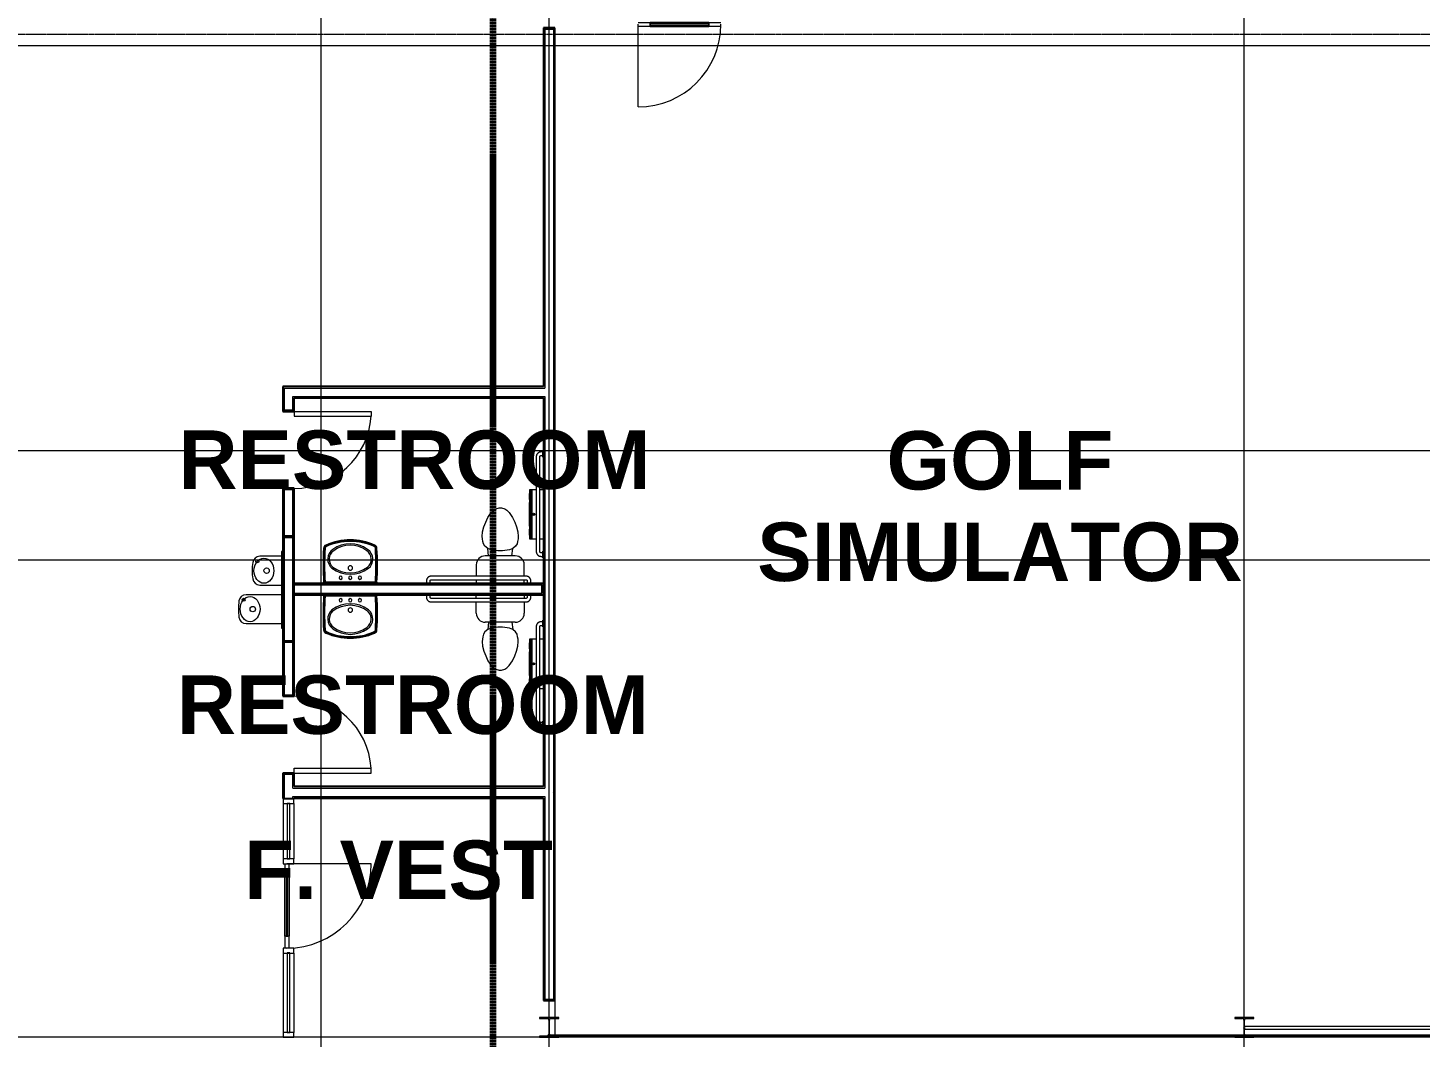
# Model space of a CAD drawing. Header units: inches. Extents: x 25557 to 33164, y -23509 to -20035.
# Drawn here: x 29959 to 30539, y -22787 to -22367 of the extents above; entities that cross this region are included whole.
import ezdxf

# ---------------------------------------------------------------- set-up
doc = ezdxf.new("R2010")
doc.units = ezdxf.units.IN
doc.header["$MEASUREMENT"] = 0
doc.linetypes.add('Dash', pattern=[0.25, 0.125, -0.125])
doc.linetypes.add('Grid Line 1_2_', pattern=[0.875, 0.5, -0.125, 0.125, -0.125])
for name, color, linetype, lineweight in [('A-ANNO-MATC', 214, 'Dash', 140), ('A-AREA', 32, 'Continuous', 9), ('A-DOOR', 31, 'Continuous', 9), ('A-GLAZ-CURT', 52, 'Continuous', 9), ('A-GLAZ-CWMG', 51, 'Continuous', 9), ('A-WALL', 113, 'Continuous', 25), ('A-WALL-PATT', 111, 'Continuous', 25), ('G-ANNO-SYMB', 111, 'Continuous', 9), ('I-WALL', 2, 'Continuous', 9), ('L-SITE-WALL', 31, 'Continuous', 9), ('M-AREA-IDEN', 171, 'Continuous', 9), ('P-SANR-FIXT', 6, 'Continuous', 9), ('Q-SPCQ', 91, 'Continuous', 9), ('S-BEAM', 12, 'Continuous', 9), ('S-COLS', 52, 'Continuous', 9), ('S-GRID', 1, 'Continuous', 9)]:
    doc.layers.add(name, color=color, linetype=linetype, lineweight=lineweight)
doc.styles.add('Arial_B', font='arialbd.ttf', dxfattribs={"height": 24.354149})
pattern_1 = [(0, (5932.319, 0), (61.44, 15.36), [2.534, -43.546, 2.534, -43.546, -245.76]), (0, (5932.319, 0), (61.44, 15.36), [-92.16, 2.534, -89.626, 2.534, -43.546, -107.52]), (0, (5932.319, 0), (61.44, 15.36), [-230.4, 2.534, -28.186, 2.534, -74.266]), (120, (5955.359, 7.68), (-44.02215, 45.528601), [2.534, -43.546, 2.534, -43.546, -245.76]), (120, (5955.359, 7.68), (-44.02215, 45.528601), [-92.16, 2.534, -89.626, 2.534, -43.546, -107.52]), (120, (5955.359, 7.68), (-44.02215, 45.528601), [-230.4, 2.534, -28.186, 2.534, -74.266]), (240, (5963.039, 38.4), (-17.41785, -60.888601), [2.534, -43.546, 2.534, -43.546, -245.76]), (240, (5963.039, 38.4), (-17.41785, -60.888601), [-92.16, 2.534, -89.626, 2.534, -43.546, -107.52]), (240, (5963.039, 38.4), (-17.41785, -60.888601), [-230.4, 2.534, -28.186, 2.534, -74.266])]

# ---------------------------------------------------------------- blocks, each defined once
blk = doc.blocks.new('Toilet-Domestic-3D - Toilet-Domestic-3D-3240-Overall Floor Plan')
at = {"layer": 'P-SANR-FIXT', "color": 7}
for p, q in [((-9.98, 17.95), (-9.98, 19.48)), ((9.98, 19.48), (9.98, 17.98)), ((-9.98, 11.75), (-9.98, 16.5)), ((9.98, 16.48), (9.98, 11.75)), ((6.25, 8.02), (-6.25, 8.02)), ((-4.86, 8.02), (-5.21, 5)), ((-1, 6), (-3.84, 5.5)), ((1, 6), (-1, 6)), ((3.84, 5.5), (1, 6)), ((4.86, 8.02), (5.21, 5)), ((-7.41, 1), (-7.5, 0)), ((-7.5, 0), (-7.33, -1.99)), ((-7.24, 2), (-7.41, 1)), ((-6.97, 3), (-7.24, 2)), ((-6.4, 4), (-6.97, 3)), ((-5.21, 5), (-6.4, 4)), ((-3.84, 5.5), (-5.21, 5)), ((5.21, 5), (3.84, 5.5)), ((6.4, 4), (5.21, 5)), ((6.97, 3), (6.4, 4)), ((7.24, 2), (6.97, 3)), ((7.41, 1), (7.24, 2)), ((7.33, -1.99), (7.5, 0)), ((7.5, 0), (7.41, 1)), ((-7.33, -1.99), (-6.79, -4)), ((-6.79, -4), (-6.06, -6)), ((6.06, -6), (6.79, -4)), ((6.79, -4), (7.33, -1.99)), ((-6.06, -6), (-5.13, -8)), ((-5.13, -8), (-3.74, -10)), ((-3.74, -10), (-2.74, -11)), ((-2.74, -11), (-1.87, -11.5)), ((-1.87, -11.5), (-0.5, -12)), ((0.5, -12), (1.87, -11.5)), ((1.87, -11.5), (2.74, -11)), ((2.74, -11), (3.74, -10)), ((3.74, -10), (5.13, -8)), ((5.13, -8), (6.06, -6)), ((-0.5, -12), (0.5, -12))]:
    blk.add_line(p, q, dxfattribs=at)
for centre, start, end in [((-6.25, 11.75), 180, 270), ((6.25, 11.75), 270, 360)]:
    blk.add_arc(centre, 3.73, start, end, dxfattribs=at)
blk = doc.blocks.new('Sink-Bathroom-Kohler-Pinoir-2035-8 - Vitreous_China-0-White-3242-Overall Floor Plan')
at = {"layer": 'P-SANR-FIXT', "color": 7}
for p, q in [((24149.93, -22602.99), (24149.93, -22603.49)), ((24150.18, -22603.5), (24150.18, -22602.99)), ((24150.6, -22602.99), (24150.6, -22603.51)), ((24150.6, -22603.32), (24161.05, -22603.34)), ((24161.05, -22603.51), (24150.6, -22603.51)), ((24161.05, -22603.34), (24171.5, -22603.32)), ((24171.5, -22603.51), (24161.05, -22603.51)), ((24171.5, -22603.51), (24171.5, -22602.99)), ((24171.91, -22602.99), (24171.91, -22603.5)), ((24172.17, -22603.49), (24172.17, -22602.99))]:
    blk.add_line(p, q, dxfattribs=at)
for centre, radius, start, end in [((24256.28, -22610.52), 106.58, 176.2165, 183.78169), ((24256.28, -22610.52), 106.33, 176.21195, 183.78649), ((24256.28, -22610.52), 105.91, 176.20455, 183.79545), ((24065.82, -22610.52), 105.91, 356.20455, 3.79545), ((24065.82, -22610.52), 106.33, 356.21461, 3.78805), ((24065.82, -22610.52), 106.58, 356.21998, 3.7835), ((24156.54, -22613.04), 4.9, 129.36336, 236.44856), ((24161.05, -22619.57), 12.82, 53.57252, 126.42748), ((24161.05, -22619.57), 12.18, 53.65076, 126.34924), ((24157.05, -22605.31), 0.692, 0, 180), ((24157.05, -22605.31), 0.692, 180, 0), ((24161.05, -22609.37), 0.934, 0, 180), ((24161.05, -22605.3), 0.69, 0, 180), ((24161.05, -22605.3), 0.69, 180, 0), ((24165.05, -22605.3), 0.69, 0, 180), ((24165.05, -22605.3), 0.69, 180, 0), ((24165.55, -22613.04), 4.9, 303.55144, 50.63664), ((24156.54, -22613.04), 4.26, 129.57747, 236.64415), ((24161.05, -22609.37), 0.934, 180, 0), ((24165.55, -22613.04), 4.26, 303.35585, 50.42253), ((24151.47, -22617.55), 1.54, 179.96548, 246.03955), ((24151.47, -22617.55), 1.29, 179.60353, 246.01235), ((24151.47, -22617.55), 0.875, 178.70728, 245.94466), ((24161.05, -22595.69), 25.41, 246.32584, 293.66977), ((24161.05, -22595.69), 25.15, 246.32735, 293.66977), ((24161.05, -22595.69), 24.74, 246.33023, 293.66977), ((24161.05, -22607.28), 12.2, 233.76827, 306.23173), ((24161.05, -22607.28), 11.57, 233.69309, 306.30691), ((24170.63, -22617.56), 0.862, 293.66977, 1.92173), ((24170.63, -22617.56), 1.28, 293.66977, 0.90352), ((24170.63, -22617.56), 1.53, 293.66977, 0.49426)]:
    blk.add_arc(centre, radius, start, end, dxfattribs=at)
blk = doc.blocks.new('Drinking_Fountain-Haws_Corporation-Wall_Mounted_1119 - 1119-11062-Overall Floor Plan')
at = {"layer": 'P-SANR-FIXT', "color": 7}
for p, q in [((13.07, 19.5), (13.07, 4.7)), ((25.07, 4.7), (25.07, 19.5)), ((29.07, 13.75), (29.07, 4.7)), ((41.07, 4.7), (41.07, 13.75)), ((43.07, 4.7), (11.07, 4.7)), ((11.07, 4.7), (11.07, 4.2)), ((43.07, 4.2), (43.07, 4.7))]:
    blk.add_line(p, q, dxfattribs=at)
for centre, radius in [((19.07, 16.69), 1.13), ((22.94, 20.55), 0.625), ((35.07, 10.94), 1.13), ((38.94, 14.82), 0.625)]:
    blk.add_circle(centre, radius, dxfattribs=at)
for centre, radius, start, end in [((16.07, 19.5), 3, 97.57756, 180), ((19.07, -3.05), 25.75, 82.42244, 97.57756), ((22.07, 19.5), 3, 360, 82.42244), ((32.07, 13.75), 3, 97.57756, 180), ((35.07, -8.8), 25.75, 82.42244, 97.57756), ((38.07, 13.75), 3, 360, 82.42244)]:
    blk.add_arc(centre, radius, start, end, dxfattribs=at)
for centre, ratio in [((19.07, 17.82), 0.786373), ((35.07, 12.07), 0.786365)]:
    blk.add_ellipse(centre, major_axis=(-5.25, 0), ratio=ratio, dxfattribs=at)
blk = doc.blocks.new('Toilet-Domestic-3D - Toilet-Domestic-3D-V40-Overall Floor Plan')
at = {"layer": 'P-SANR-FIXT', "color": 7}
for p, q in [((-1.87, 11.5), (-0.5, 12)), ((-0.5, 12), (0.5, 12)), ((0.5, 12), (1.87, 11.5)), ((-6.79, 4), (-6.06, 6)), ((-6.06, 6), (-5.13, 8)), ((-5.13, 8), (-3.74, 10)), ((-3.74, 10), (-2.74, 11)), ((-2.74, 11), (-1.87, 11.5)), ((1.87, 11.5), (2.74, 11)), ((2.74, 11), (3.74, 10)), ((3.74, 10), (5.13, 8)), ((5.13, 8), (6.06, 6)), ((6.06, 6), (6.79, 4)), ((-7.5, 0), (-7.33, 1.99)), ((-7.33, 1.99), (-6.79, 4)), ((6.79, 4), (7.33, 1.99)), ((7.33, 1.99), (7.5, 0)), ((-7.41, -1), (-7.5, 0)), ((-7.24, -2), (-7.41, -1)), ((-6.97, -3), (-7.24, -2)), ((-6.4, -4), (-6.97, -3)), ((-5.21, -5), (-6.4, -4)), ((-3.84, -5.5), (-5.21, -5)), ((-4.86, -8.02), (-5.21, -5)), ((-1, -6), (-3.84, -5.5)), ((3.84, -5.5), (1, -6)), ((5.21, -5), (3.84, -5.5)), ((4.86, -8.02), (5.21, -5)), ((6.4, -4), (5.21, -5)), ((6.97, -3), (6.4, -4)), ((7.24, -2), (6.97, -3)), ((7.41, -1), (7.24, -2)), ((7.5, 0), (7.41, -1)), ((6.25, -8.02), (-6.25, -8.02)), ((1, -6), (-1, -6)), ((-9.98, -11.75), (-9.98, -16.5)), ((9.98, -16.48), (9.98, -11.75)), ((-9.98, -17.95), (-9.98, -19.48)), ((9.98, -19.48), (9.98, -17.98))]:
    blk.add_line(p, q, dxfattribs=at)
for centre, start, end in [((-6.25, -11.75), 90, 180), ((6.25, -11.75), 0, 90)]:
    blk.add_arc(centre, 3.73, start, end, dxfattribs=at)
blk = doc.blocks.new('Sink-Bathroom-Kohler-Pinoir-2035-8 - Vitreous_China-0-White-11071-Overall Floor Plan')
at = {"layer": 'P-SANR-FIXT', "color": 7}
for p, q in [((24150.6, -22598.24), (24150.6, -22597.72)), ((24161.05, -22597.72), (24150.6, -22597.72)), ((24171.5, -22597.72), (24161.05, -22597.72)), ((24171.5, -22597.72), (24171.5, -22598.24)), ((24149.93, -22598.24), (24149.93, -22597.74)), ((24150.18, -22597.73), (24150.18, -22598.24)), ((24150.6, -22597.91), (24161.05, -22597.89)), ((24161.05, -22597.89), (24171.5, -22597.91)), ((24171.91, -22598.24), (24171.91, -22597.73)), ((24172.17, -22597.74), (24172.17, -22598.24))]:
    blk.add_line(p, q, dxfattribs=at)
for centre, radius, start, end in [((24161.05, -22605.54), 25.41, 66.33023, 113.67416), ((24256.28, -22590.71), 106.58, 176.21831, 183.7835), ((24151.47, -22583.68), 1.54, 113.96045, 180.03452), ((24256.28, -22590.71), 106.33, 176.21351, 183.78805), ((24151.47, -22583.68), 1.29, 113.98765, 180.39647), ((24256.28, -22590.71), 105.91, 176.20455, 183.79545), ((24151.47, -22583.68), 0.875, 114.05534, 181.29272), ((24161.05, -22605.54), 25.15, 66.33023, 113.67265), ((24161.05, -22605.54), 24.74, 66.33023, 113.66977), ((24156.54, -22588.19), 4.9, 123.55144, 230.63664), ((24156.54, -22588.19), 4.26, 123.35585, 230.42253), ((24161.05, -22593.95), 12.2, 53.76827, 126.23173), ((24161.05, -22593.95), 11.57, 53.69309, 126.30691), ((24165.55, -22588.19), 4.26, 309.57747, 56.64415), ((24165.55, -22588.19), 4.9, 309.36336, 56.44856), ((24170.63, -22583.67), 0.862, 358.07827, 66.33023), ((24170.63, -22583.67), 1.28, 359.09648, 66.33023), ((24170.63, -22583.67), 1.53, 359.50574, 66.33023), ((24065.82, -22590.71), 105.91, 356.20455, 3.79545), ((24065.82, -22590.71), 106.33, 356.21195, 3.78539), ((24065.82, -22590.71), 106.58, 356.2165, 3.78002), ((24161.05, -22581.66), 12.18, 233.65076, 306.34924), ((24161.05, -22591.87), 0.934, 0, 180), ((24161.05, -22591.87), 0.934, 180, 0), ((24161.05, -22581.66), 12.82, 233.57252, 306.42748), ((24157.05, -22595.92), 0.692, 0, 180), ((24157.05, -22595.92), 0.692, 180, 0), ((24161.05, -22595.93), 0.69, 0, 180), ((24161.05, -22595.93), 0.69, 180, 0), ((24165.05, -22595.93), 0.69, 0, 180), ((24165.05, -22595.93), 0.69, 180, 0)]:
    blk.add_arc(centre, radius, start, end, dxfattribs=at)
blk = doc.blocks.new('817_Grab_Bars - 8170-001420-V59-Overall Floor Plan')
at = {"layer": 'Q-SPCQ', "color": 7}
for p, q in [((24192.77, -22597.24), (24192.77, -22597.96)), ((24194.27, -22597.96), (24194.27, -22597.24)), ((24234.27, -22595.24), (24194.77, -22595.24)), ((24194.77, -22596.74), (24234.27, -22596.74)), ((24234.77, -22597.24), (24234.77, -22597.96)), ((24236.27, -22597.96), (24236.27, -22597.24)), ((24191.95, -22597.96), (24191.95, -22598.24)), ((24192.16, -22597.96), (24193.52, -22597.96)), ((24193.52, -22597.96), (24194.87, -22597.96)), ((24195.08, -22598.24), (24195.08, -22597.96)), ((24233.95, -22597.96), (24233.95, -22598.24)), ((24234.16, -22597.96), (24235.52, -22597.96)), ((24235.52, -22597.96), (24236.87, -22597.96)), ((24237.08, -22598.24), (24237.08, -22597.96))]:
    blk.add_line(p, q, dxfattribs=at)
at = {"layer": 'Q-SPCQ', "color": 7, "flags": 128}
for points in [[(24194.77, -22595.24), (24194.69, -22595.24), (24194.61, -22595.25), (24194.53, -22595.25), (24194.45, -22595.27), (24194.37, -22595.28), (24194.29, -22595.3), (24194.21, -22595.32), (24194.14, -22595.34), (24194.06, -22595.37), (24193.99, -22595.4), (24193.91, -22595.43), (24193.84, -22595.47), (24193.77, -22595.5), (24193.7, -22595.55), (24193.64, -22595.59), (24193.57, -22595.64), (24193.51, -22595.69), (24193.45, -22595.74), (24193.39, -22595.79), (24193.33, -22595.85), (24193.28, -22595.91), (24193.22, -22595.97), (24193.17, -22596.03), (24193.13, -22596.09), (24193.08, -22596.16), (24193.04, -22596.23), (24193, -22596.3), (24192.97, -22596.37), (24192.93, -22596.44), (24192.9, -22596.52), (24192.87, -22596.59), (24192.85, -22596.67), (24192.83, -22596.74), (24192.81, -22596.82), (24192.79, -22596.9), (24192.78, -22596.98), (24192.77, -22597.06), (24192.77, -22597.14), (24192.77, -22597.22), (24192.77, -22597.24)], [(24194.27, -22597.24), (24194.27, -22597.22), (24194.27, -22597.2), (24194.27, -22597.18), (24194.27, -22597.16), (24194.28, -22597.14), (24194.28, -22597.12), (24194.28, -22597.1), (24194.29, -22597.08), (24194.3, -22597.06), (24194.3, -22597.05), (24194.31, -22597.03), (24194.32, -22597.01), (24194.33, -22596.99), (24194.34, -22596.97), (24194.35, -22596.96), (24194.36, -22596.94), (24194.38, -22596.93), (24194.39, -22596.91), (24194.4, -22596.9), (24194.42, -22596.88), (24194.43, -22596.87), (24194.45, -22596.85), (24194.46, -22596.84), (24194.48, -22596.83), (24194.5, -22596.82), (24194.51, -22596.81), (24194.53, -22596.8), (24194.55, -22596.79), (24194.57, -22596.78), (24194.58, -22596.77), (24194.6, -22596.77), (24194.62, -22596.76), (24194.64, -22596.76), (24194.66, -22596.75), (24194.68, -22596.75), (24194.7, -22596.74), (24194.72, -22596.74), (24194.74, -22596.74), (24194.76, -22596.74), (24194.77, -22596.74)], [(24236.27, -22597.24), (24236.26, -22597.16), (24236.26, -22597.08), (24236.25, -22597), (24236.24, -22596.92), (24236.23, -22596.84), (24236.21, -22596.76), (24236.19, -22596.69), (24236.16, -22596.61), (24236.14, -22596.54), (24236.11, -22596.46), (24236.07, -22596.39), (24236.04, -22596.32), (24236, -22596.25), (24235.96, -22596.18), (24235.92, -22596.11), (24235.87, -22596.05), (24235.82, -22595.98), (24235.77, -22595.92), (24235.71, -22595.86), (24235.66, -22595.81), (24235.6, -22595.75), (24235.54, -22595.7), (24235.48, -22595.65), (24235.41, -22595.6), (24235.35, -22595.56), (24235.28, -22595.52), (24235.21, -22595.48), (24235.14, -22595.44), (24235.06, -22595.41), (24234.99, -22595.38), (24234.91, -22595.35), (24234.84, -22595.32), (24234.76, -22595.3), (24234.68, -22595.28), (24234.61, -22595.27), (24234.53, -22595.26), (24234.45, -22595.25), (24234.37, -22595.24), (24234.29, -22595.24), (24234.27, -22595.24)], [(24234.27, -22596.74), (24234.29, -22596.74), (24234.31, -22596.74), (24234.33, -22596.74), (24234.34, -22596.75), (24234.36, -22596.75), (24234.38, -22596.75), (24234.4, -22596.76), (24234.42, -22596.77), (24234.44, -22596.77), (24234.46, -22596.78), (24234.48, -22596.79), (24234.5, -22596.8), (24234.51, -22596.81), (24234.53, -22596.82), (24234.55, -22596.83), (24234.56, -22596.84), (24234.58, -22596.85), (24234.59, -22596.86), (24234.61, -22596.88), (24234.62, -22596.89), (24234.64, -22596.91), (24234.65, -22596.92), (24234.66, -22596.94), (24234.67, -22596.95), (24234.69, -22596.97), (24234.7, -22596.99), (24234.71, -22597), (24234.72, -22597.02), (24234.72, -22597.04), (24234.73, -22597.06), (24234.74, -22597.08), (24234.74, -22597.1), (24234.75, -22597.12), (24234.75, -22597.14), (24234.76, -22597.16), (24234.76, -22597.18), (24234.76, -22597.19), (24234.76, -22597.21), (24234.77, -22597.23), (24234.77, -22597.24)]]:
    blk.add_lwpolyline(points, dxfattribs=at)
blk = doc.blocks.new('817_Grab_Bars - 8170-001420-V53-Overall Floor Plan')
at = {"layer": 'Q-SPCQ', "color": 7}
for p, q in [((25501.23, -22643.55), (25500.52, -22643.55)), ((25501.52, -22642.74), (25501.23, -22642.74)), ((25501.23, -22644.3), (25501.23, -22642.95)), ((25498.52, -22645.55), (25498.52, -22685.05)), ((25500.02, -22685.05), (25500.02, -22645.55)), ((25500.52, -22645.05), (25501.23, -22645.05)), ((25501.23, -22645.66), (25501.23, -22644.3)), ((25501.23, -22645.87), (25501.52, -22645.87)), ((25501.23, -22685.55), (25500.52, -22685.55)), ((25500.52, -22687.05), (25501.23, -22687.05)), ((25501.52, -22684.74), (25501.23, -22684.74)), ((25501.23, -22686.3), (25501.23, -22684.95)), ((25501.23, -22687.66), (25501.23, -22686.3)), ((25501.23, -22687.87), (25501.52, -22687.87))]:
    blk.add_line(p, q, dxfattribs=at)
at = {"layer": 'Q-SPCQ', "color": 7, "flags": 128}
for points in [[(25500.52, -22643.55), (25500.44, -22643.55), (25500.36, -22643.56), (25500.28, -22643.57), (25500.2, -22643.58), (25500.12, -22643.59), (25500.04, -22643.61), (25499.96, -22643.63), (25499.89, -22643.65), (25499.81, -22643.68), (25499.74, -22643.71), (25499.66, -22643.74), (25499.59, -22643.78), (25499.52, -22643.82), (25499.45, -22643.86), (25499.39, -22643.9), (25499.32, -22643.95), (25499.26, -22644), (25499.2, -22644.05), (25499.14, -22644.1), (25499.08, -22644.16), (25499.03, -22644.22), (25498.97, -22644.28), (25498.92, -22644.34), (25498.88, -22644.41), (25498.83, -22644.47), (25498.79, -22644.54), (25498.75, -22644.61), (25498.72, -22644.68), (25498.68, -22644.75), (25498.65, -22644.83), (25498.62, -22644.9), (25498.6, -22644.98), (25498.58, -22645.06), (25498.56, -22645.13), (25498.54, -22645.21), (25498.53, -22645.29), (25498.52, -22645.37), (25498.52, -22645.45), (25498.52, -22645.53), (25498.52, -22645.55)], [(25500.02, -22645.55), (25500.02, -22645.53), (25500.02, -22645.51), (25500.02, -22645.49), (25500.02, -22645.47), (25500.03, -22645.45), (25500.03, -22645.43), (25500.03, -22645.41), (25500.04, -22645.4), (25500.05, -22645.38), (25500.05, -22645.36), (25500.06, -22645.34), (25500.07, -22645.32), (25500.08, -22645.3), (25500.09, -22645.29), (25500.1, -22645.27), (25500.11, -22645.25), (25500.13, -22645.24), (25500.14, -22645.22), (25500.15, -22645.21), (25500.17, -22645.19), (25500.18, -22645.18), (25500.2, -22645.17), (25500.21, -22645.16), (25500.23, -22645.14), (25500.25, -22645.13), (25500.26, -22645.12), (25500.28, -22645.11), (25500.3, -22645.1), (25500.32, -22645.09), (25500.33, -22645.09), (25500.35, -22645.08), (25500.37, -22645.07), (25500.39, -22645.07), (25500.41, -22645.06), (25500.43, -22645.06), (25500.45, -22645.06), (25500.47, -22645.05), (25500.49, -22645.05), (25500.51, -22645.05), (25500.52, -22645.05)], [(25498.52, -22685.05), (25498.52, -22685.13), (25498.52, -22685.21), (25498.53, -22685.29), (25498.54, -22685.37), (25498.56, -22685.45), (25498.57, -22685.53), (25498.59, -22685.61), (25498.62, -22685.68), (25498.64, -22685.76), (25498.67, -22685.83), (25498.71, -22685.9), (25498.74, -22685.98), (25498.78, -22686.05), (25498.82, -22686.12), (25498.86, -22686.18), (25498.91, -22686.25), (25498.96, -22686.31), (25499.01, -22686.37), (25499.07, -22686.43), (25499.12, -22686.49), (25499.18, -22686.54), (25499.24, -22686.59), (25499.3, -22686.64), (25499.37, -22686.69), (25499.43, -22686.74), (25499.5, -22686.78), (25499.57, -22686.82), (25499.64, -22686.85), (25499.72, -22686.89), (25499.79, -22686.92), (25499.87, -22686.94), (25499.94, -22686.97), (25500.02, -22686.99), (25500.1, -22687.01), (25500.18, -22687.02), (25500.25, -22687.04), (25500.33, -22687.04), (25500.41, -22687.05), (25500.49, -22687.05), (25500.52, -22687.05)], [(25500.52, -22685.55), (25500.5, -22685.55), (25500.48, -22685.55), (25500.46, -22685.55), (25500.44, -22685.55), (25500.42, -22685.54), (25500.4, -22685.54), (25500.38, -22685.53), (25500.36, -22685.53), (25500.34, -22685.52), (25500.32, -22685.51), (25500.3, -22685.51), (25500.28, -22685.5), (25500.27, -22685.49), (25500.25, -22685.48), (25500.23, -22685.47), (25500.22, -22685.45), (25500.2, -22685.44), (25500.19, -22685.43), (25500.17, -22685.42), (25500.16, -22685.4), (25500.14, -22685.39), (25500.13, -22685.37), (25500.12, -22685.36), (25500.11, -22685.34), (25500.09, -22685.32), (25500.08, -22685.31), (25500.07, -22685.29), (25500.07, -22685.27), (25500.06, -22685.25), (25500.05, -22685.23), (25500.04, -22685.22), (25500.04, -22685.2), (25500.03, -22685.18), (25500.03, -22685.16), (25500.02, -22685.14), (25500.02, -22685.12), (25500.02, -22685.1), (25500.02, -22685.08), (25500.02, -22685.06), (25500.02, -22685.05)]]:
    blk.add_lwpolyline(points, dxfattribs=at)
blk = doc.blocks.new('Dispenser-Toilet_Tissue-Frost_Products_LTD_-Jumbo-169 - Steel-Brushed-Stainless_Steel-V60-Overall Floor Plan')
at = {"layer": 'Q-SPCQ', "color": 10, "lineweight": 13}
for p, q in [((24235.56, -22560.91), (24235.56, -22563.08)), ((24235.66, -22559.4), (24235.66, -22560.75)), ((24235.66, -22560.75), (24235.66, -22578.23)), ((24235.82, -22559.24), (24235.82, -22579.74)), ((24236.58, -22559.24), (24235.82, -22559.24)), ((24236.58, -22559.3), (24236.58, -22559.24)), ((24236.58, -22579.68), (24236.58, -22559.3)), ((24236.62, -22559.3), (24236.58, -22559.3)), ((24236.62, -22559.3), (24236.62, -22579.68)), ((24236.68, -22579.74), (24236.68, -22559.24)), ((24238.54, -22559.24), (24236.68, -22559.24)), ((24241.52, -22559.24), (24239.99, -22559.24)), ((24235.56, -22564.74), (24235.56, -22574.24)), ((24235.66, -22563.24), (24235.66, -22564.55)), ((24235.66, -22574.43), (24235.66, -22575.73)), ((24237.28, -22569.45), (24237.28, -22569.53)), ((24237.61, -22569.45), (24237.28, -22569.45)), ((24237.28, -22569.53), (24237.61, -22569.53)), ((24237.61, -22569.53), (24237.61, -22569.45)), ((24235.56, -22575.89), (24235.56, -22578.07)), ((24235.66, -22578.23), (24235.66, -22579.58)), ((24235.82, -22579.74), (24236.58, -22579.74)), ((24236.58, -22579.74), (24236.58, -22579.68)), ((24236.58, -22579.68), (24236.62, -22579.68)), ((24236.68, -22579.74), (24238.52, -22579.74)), ((24240.02, -22579.74), (24241.52, -22579.74))]:
    blk.add_line(p, q, dxfattribs=at)
for radius in [0.438, 0.357]:
    blk.add_circle((24237.43, -22569.49), radius, dxfattribs=at)
for centre, radius, start, end in [((24235.74, -22560.91), 0.18, 116.3878, 180), ((24235.67, -22562.47), 0.118, 97.64311, 169.1884), ((24235.71, -22562.46), 0.151, 182.67904, 250.36528), ((24235.74, -22562.49), 0.18, 180, 243.60843), ((24235.71, -22562.49), 0.151, 183.16673, 250.37261), ((24235.82, -22559.4), 0.16, 90, 179.00189), ((24236.68, -22559.3), 0.0601, 90, 177.31847), ((24235.67, -22563.07), 0.119, 98.48049, 169.95986), ((24235.71, -22563.06), 0.151, 182.67904, 250.36593), ((24235.71, -22563.07), 0.151, 182.67904, 250.36593), ((24235.74, -22563.08), 0.18, 180, 243.6122), ((24235.78, -22564.74), 0.22, 123.05573, 180), ((24235.78, -22574.24), 0.22, 180, 236.94427), ((24235.74, -22575.89), 0.18, 116.3878, 180), ((24235.71, -22575.9), 0.151, 109.63407, 177.32096), ((24235.71, -22575.91), 0.151, 109.63407, 177.32096), ((24235.67, -22575.91), 0.119, 190.04014, 261.51951), ((24235.74, -22576.48), 0.18, 116.3878, 180), ((24235.71, -22576.49), 0.151, 109.63407, 176.83311), ((24235.71, -22576.52), 0.151, 109.63407, 177.32096), ((24235.67, -22576.51), 0.118, 190.8116, 262.35689), ((24235.74, -22578.07), 0.18, 180, 243.6122), ((24235.82, -22579.58), 0.16, 180, 270), ((24236.68, -22579.68), 0.06, 180, 270)]:
    blk.add_arc(centre, radius, start, end, dxfattribs=at)
blk = doc.blocks.new('Dispenser-Toilet_Tissue-Frost_Products_LTD_-Jumbo-169 - Steel-Brushed-Stainless_Steel-V61-Overall Floor Plan')
at = {"layer": 'Q-SPCQ', "color": 10, "lineweight": 13}
for p, q in [((24235.56, -22623.16), (24235.56, -22625.33)), ((24235.66, -22621.65), (24235.66, -22623)), ((24235.66, -22623), (24235.66, -22640.48)), ((24235.66, -22625.49), (24235.66, -22626.8)), ((24235.82, -22621.49), (24235.82, -22641.99)), ((24236.58, -22621.49), (24235.82, -22621.49)), ((24236.58, -22621.55), (24236.58, -22621.49)), ((24236.58, -22641.93), (24236.58, -22621.55)), ((24236.62, -22621.55), (24236.58, -22621.55)), ((24236.62, -22621.55), (24236.62, -22641.93)), ((24236.68, -22641.99), (24236.68, -22621.49)), ((24238.52, -22621.49), (24236.68, -22621.49)), ((24241.52, -22621.49), (24240.01, -22621.49)), ((24235.56, -22626.99), (24235.56, -22636.49)), ((24237.28, -22631.7), (24237.28, -22631.78)), ((24237.61, -22631.7), (24237.28, -22631.7)), ((24237.28, -22631.78), (24237.61, -22631.78)), ((24237.61, -22631.78), (24237.61, -22631.7)), ((24235.56, -22638.14), (24235.56, -22640.32)), ((24235.66, -22636.68), (24235.66, -22637.98)), ((24235.66, -22640.48), (24235.66, -22641.83)), ((24235.82, -22641.99), (24236.58, -22641.99)), ((24236.58, -22641.99), (24236.58, -22641.93)), ((24236.58, -22641.93), (24236.62, -22641.93)), ((24236.68, -22641.99), (24238.54, -22641.99)), ((24239.99, -22641.99), (24241.52, -22641.99))]:
    blk.add_line(p, q, dxfattribs=at)
for radius in [0.438, 0.357]:
    blk.add_circle((24237.43, -22631.74), radius, dxfattribs=at)
for centre, radius, start, end in [((24235.74, -22623.16), 0.18, 116.3878, 180), ((24235.67, -22624.72), 0.118, 97.64311, 169.1884), ((24235.71, -22624.71), 0.151, 182.67904, 250.36528), ((24235.74, -22624.74), 0.18, 180, 243.60843), ((24235.71, -22624.74), 0.151, 183.16673, 250.37261), ((24235.67, -22625.32), 0.119, 98.48049, 169.95986), ((24235.71, -22625.31), 0.151, 182.67904, 250.36593), ((24235.71, -22625.32), 0.151, 182.67904, 250.36593), ((24235.74, -22625.33), 0.18, 180, 243.6122), ((24235.82, -22621.65), 0.16, 90, 179.00189), ((24236.68, -22621.55), 0.0601, 90, 177.31847), ((24235.78, -22626.99), 0.22, 123.05573, 180), ((24235.78, -22636.49), 0.22, 180, 236.94427), ((24235.74, -22638.14), 0.18, 116.3878, 180), ((24235.71, -22638.15), 0.151, 109.63407, 177.32096), ((24235.71, -22638.16), 0.151, 109.63407, 177.32096), ((24235.67, -22638.16), 0.119, 190.04014, 261.51951), ((24235.74, -22638.73), 0.18, 116.3878, 180), ((24235.71, -22638.74), 0.151, 109.63407, 176.83311), ((24235.71, -22638.77), 0.151, 109.63407, 177.32096), ((24235.67, -22638.76), 0.118, 190.8116, 262.35689), ((24235.74, -22640.32), 0.18, 180, 243.6122), ((24235.82, -22641.83), 0.16, 180, 270), ((24236.68, -22641.93), 0.06, 180, 270)]:
    blk.add_arc(centre, radius, start, end, dxfattribs=at)
blk = doc.blocks.new('Locker Rooms and Restrooms_rvt-2-Overall Floor Plan')
at = {"layer": 'A-WALL-PATT', "lineweight": 9}
h = blk.add_hatch(dxfattribs=at)
h.set_pattern_fill('FP_15', style=0, pattern_type=2)
h.set_pattern_definition(pattern_1)
h.paths.add_polyline_path([(24133.58, -22622.62), (24137.08, -22622.62), (24137.08, -22621.99), (24133.58, -22621.99), (24133.58, -22579.24), (24137.08, -22579.24), (24137.08, -22578.62), (24132.95, -22578.62), (24132.95, -22622.62)], flags=0)
h = blk.add_hatch(dxfattribs=at)
h.set_pattern_fill('FP_15', style=0, pattern_type=2)
h.set_pattern_definition(pattern_1)
h.paths.add_polyline_path([(24241.52, -22598.87), (24241.52, -22598.24), (24137.7, -22598.24), (24137.7, -22598.87), (24240.89, -22598.87)], flags=0)
at = {"layer": 'A-WALL', "color": 7, "lineweight": 9}
for p, q in [((24137.08, -22579.24), (24133.58, -22579.24)), ((24133.58, -22579.24), (24133.58, -22621.99)), ((24137.08, -22579.24), (24137.08, -22598.87)), ((24137.08, -22598.87), (24137.7, -22598.87)), ((24137.08, -22602.37), (24137.08, -22621.99)), ((24137.08, -22602.37), (24137.7, -22602.37)), ((24137.7, -22598.87), (24240.89, -22598.87)), ((24137.7, -22602.37), (24240.89, -22602.37)), ((24240.89, -22602.37), (24240.89, -22598.87)), ((24133.58, -22621.99), (24137.08, -22621.99))]:
    blk.add_line(p, q, dxfattribs=at)
at = {"layer": 'I-WALL', "color": 250, "lineweight": 25}
for p, q in [((24133.58, -22578.62), (24132.95, -22578.62)), ((24132.95, -22578.62), (24132.95, -22622.62)), ((24137.08, -22578.62), (24133.58, -22578.62)), ((24137.7, -22578.62), (24137.08, -22578.62)), ((24137.7, -22598.24), (24137.7, -22578.62)), ((24241.52, -22598.24), (24137.7, -22598.24)), ((24137.7, -22622.62), (24137.7, -22602.99)), ((24137.7, -22602.99), (24241.52, -22602.99)), ((24241.52, -22598.87), (24241.52, -22598.24)), ((24241.52, -22602.37), (24241.52, -22598.87)), ((24241.52, -22602.99), (24241.52, -22602.37)), ((24132.95, -22622.62), (24133.58, -22622.62)), ((24133.58, -22622.62), (24137.08, -22622.62)), ((24137.08, -22622.62), (24137.7, -22622.62))]:
    blk.add_line(p, q, dxfattribs=at)
at = {"lineweight": 9}
for name, p in [('817_Grab_Bars - 8170-001420-V53-Overall Floor Plan', (-1260, 100.06)), ('Dispenser-Toilet_Tissue-Frost_Products_LTD_-Jumbo-169 - Steel-Brushed-Stainless_Steel-V60-Overall Floor Plan', (0, 0)), ('Toilet-Domestic-3D - Toilet-Domestic-3D-V40-Overall Floor Plan', (24223.52, -22578.76)), ('Sink-Bathroom-Kohler-Pinoir-2035-8 - Vitreous_China-0-White-11071-Overall Floor Plan', (0, 0)), ('817_Grab_Bars - 8170-001420-V59-Overall Floor Plan', (0, 0)), ('Sink-Bathroom-Kohler-Pinoir-2035-8 - Vitreous_China-0-White-3242-Overall Floor Plan', (0, 0)), ('Toilet-Domestic-3D - Toilet-Domestic-3D-3240-Overall Floor Plan', (24223.52, -22622.47)), ('817_Grab_Bars - 8170-001420-V53-Overall Floor Plan', (-1260, 29.31)), ('Dispenser-Toilet_Tissue-Frost_Products_LTD_-Jumbo-169 - Steel-Brushed-Stainless_Steel-V61-Overall Floor Plan', (0, 0))]:
    blk.add_blockref(name, p, dxfattribs=at)
for name, p, rotation in [('Drinking_Fountain-Haws_Corporation-Wall_Mounted_1119 - 1119-11062-Overall Floor Plan', (24137.15, -22628.03), 90), ('817_Grab_Bars - 8170-001420-V59-Overall Floor Plan', (48429.03, -45201.23), 180)]:
    blk.add_blockref(name, p, dxfattribs=dict(at, rotation=rotation))
blk = doc.blocks.new('W-Wide Flange-Column - B2_F-V4-Overall Floor Plan')
at = {"layer": 'S-COLS'}
h = blk.add_hatch(dxfattribs=at)
h.set_pattern_fill('FP_8', color=256, style=0, pattern_type=2)
h.set_pattern_definition([(225, (30176.21, -22783.178), (19.00703, -19.00703), []), (225, (30176.21, -22811.978), (19.00703, -19.00703), [])])
h.paths.add_polyline_path([(4, 4.13), (-4, 4.13), (-4, 3.69), (-0.84, 3.69), (-0.35, 3.49), (-0.14, 3), (-0.14, -3), (-0.35, -3.49), (-0.84, -3.69), (-4, -3.69), (-4, -4.12), (4, -4.12), (4, -3.69), (0.84, -3.69), (0.35, -3.49), (0.14, -3), (0.14, 3), (0.35, 3.49), (0.84, 3.69), (4, 3.69)], flags=0)
at = {"layer": 'S-COLS', "lineweight": 15}
for p, q in [((4, 4.13), (-4, 4.13)), ((-4, 4.13), (-4, 3.69)), ((-4, 3.69), (-0.84, 3.69)), ((-0.14, 3), (-0.14, -3)), ((0.14, -3), (0.14, 3)), ((0.84, 3.69), (4, 3.69)), ((4, 3.69), (4, 4.13)), ((-0.84, -3.69), (-4, -3.69)), ((-4, -3.69), (-4, -4.12)), ((-4, -4.12), (4, -4.12)), ((4, -3.69), (0.84, -3.69)), ((4, -4.12), (4, -3.69))]:
    blk.add_line(p, q, dxfattribs=at)
for centre, start, end in [((-0.84, 3), 0, 90), ((0.84, 3), 90, 180), ((-0.84, -3), 270, 0), ((0.84, -3), 180, 270)]:
    blk.add_arc(centre, 0.691, start, end, dxfattribs=at)
blk = doc.blocks.new('W-Wide Flange-Column - B2_F-V11-Overall Floor Plan')
at = {"layer": 'S-COLS', "lineweight": 15}
for p, q in [((4, 4.13), (-4, 4.13)), ((-4, 4.13), (-4, 3.69)), ((-4, 3.69), (-0.84, 3.69)), ((-0.14, 3), (-0.14, 0.73)), ((0.14, 0.64), (0.14, 3)), ((0.84, 3.69), (4, 3.69)), ((4, 3.69), (4, 4.13)), ((-0.84, -3.69), (-4, -3.69)), ((-4, -3.69), (-4, -4.12)), ((-4, -4.12), (4, -4.12)), ((-0.14, -0.27), (-0.14, -3)), ((0.14, -3), (0.14, -0.17)), ((4, -3.69), (0.84, -3.69)), ((4, -4.12), (4, -3.69))]:
    blk.add_line(p, q, dxfattribs=at)
for centre, start, end in [((-0.84, 3), 0, 90), ((0.84, 3), 90, 180), ((-0.84, -3), 270, 0), ((0.84, -3), 180, 270)]:
    blk.add_arc(centre, 0.691, start, end, dxfattribs=at)
blk = doc.blocks.new('System Panel - Exterior Glazing-1142335-Overall Floor Plan')
at = {"layer": 'A-GLAZ-CURT'}
for p, q in [((16.53125, -0.25), (-16.53125, -0.25)), ((-16.53125, -0.25), (-16.53125, -1.25)), ((-16.53125, -1.25), (-16.53125, -0.25)), ((16.53125, -0.25), (-16.53125, -0.25)), ((-16.53125, -1.25), (16.53125, -1.25)), ((-16.53125, -1.25), (16.53125, -1.25)), ((16.53125, -1.25), (16.53125, -0.25)), ((16.53125, -0.25), (16.53125, -1.25))]:
    blk.add_line(p, q, dxfattribs=at)
blk = doc.blocks.new('Door_Single_Storefront - one-1307210-Overall Floor Plan')
at = {"layer": 'A-DOOR'}
for p, q in [((-17.59375, 35.1875), (-17.59375, 0)), ((-12.59375, 1), (-17.59375, 1)), ((-12.59375, -0.75), (-12.59375, 1)), ((-12.59375, 1), (12.59375, 1)), ((12.59375, 0.5), (-12.59375, 0.5)), ((-12.59375, 0.5), (-12.59375, -0.25)), ((17.59375, 1), (12.59375, 1)), ((12.59375, 1), (12.59375, -0.75)), ((12.59375, -0.25), (12.59375, 0.5)), ((-17.59375, -0.75), (-12.59375, -0.75)), ((-12.59375, -0.25), (12.59375, -0.25)), ((12.59375, -0.75), (-12.59375, -0.75)), ((12.59375, -0.75), (17.59375, -0.75))]:
    blk.add_line(p, q, dxfattribs=at)
blk.add_arc((-17.59375, 0), 35.1875, 360, 90, dxfattribs=at)
blk = doc.blocks.new('System Panel - Exterior Glazing-1307564-Overall Floor Plan')
at = {"layer": 'A-GLAZ-CURT'}
for p, q in [((11.56, -0.25), (-11.56, -0.25)), ((-11.56, -0.25), (-11.56, -1.25)), ((-11.56, -1.25), (-11.56, -0.25)), ((11.56, -0.25), (-11.56, -0.25)), ((-11.56, -1.25), (11.56, -1.25)), ((-11.56, -1.25), (11.56, -1.25)), ((11.56, -1.25), (11.56, -0.25)), ((11.56, -0.25), (11.56, -1.25))]:
    blk.add_line(p, q, dxfattribs=at)
blk = doc.blocks.new('Rectangular Mullion - Exterior 2_ x 4_5_-1312638-Overall Floor Plan')
at = {"layer": 'A-GLAZ-CWMG'}
for p, q in [((24133.08, -22752.24), (24133.08, -22785.3)), ((24137.58, -22752.24), (24137.58, -22785.3))]:
    blk.add_line(p, q, dxfattribs=at)
blk = doc.blocks.new('Rectangular Mullion - Exterior 2_ x 4_5_-1312639-Overall Floor Plan')
at = {"layer": 'A-GLAZ-CWMG'}
for p, q in [((24133.08, -22689.93), (24133.08, -22713.05)), ((24137.58, -22689.93), (24137.58, -22713.05))]:
    blk.add_line(p, q, dxfattribs=at)
blk = doc.blocks.new('Rectangular Mullion - Exterior 2_ x 4_5_-1142494-Overall Floor Plan')
at = {"layer": 'A-GLAZ-CWMG', "lineweight": 13}
for p, q in [((-2, 3), (0, 3)), ((-2, -1.5), (-2, 3)), ((0, 3), (0, -1.5)), ((0, -1.5), (-2, -1.5))]:
    blk.add_line(p, q, dxfattribs=at)
blk = doc.blocks.new('Rectangular Mullion - Exterior 2_ x 4_5_-1115231-Overall Floor Plan')
at = {"layer": 'A-GLAZ-CWMG', "lineweight": 13}
for p, q in [((-1, 3), (1, 3)), ((-1, -1.5), (-1, 3)), ((1, 3), (1, -1.5)), ((1, -1.5), (-1, -1.5))]:
    blk.add_line(p, q, dxfattribs=at)
blk = doc.blocks.new('Rectangular Mullion - Exterior 2_ x 4_5_-1142495-Overall Floor Plan')
at = {"layer": 'A-GLAZ-CWMG', "lineweight": 13}
for p, q in [((0, 3), (-2, 3)), ((-2, 3), (-2, -1.5)), ((0, -1.5), (0, 3)), ((-2, -1.5), (0, -1.5))]:
    blk.add_line(p, q, dxfattribs=at)
blk = doc.blocks.new('Door_Single_Storefront - one-1305208-Overall Floor Plan')
at = {"layer": 'A-DOOR'}
for p, q in [((-17.21875, 0.75), (-12.21875, 0.75)), ((-17.21875, -34.4375), (-17.21875, 0)), ((-12.21875, 0.75), (-12.21875, -1)), ((12.21875, 0.75), (-12.21875, 0.75)), ((-12.21875, -0.5), (-12.21875, 0.25)), ((-12.21875, 0.25), (12.21875, 0.25)), ((12.21875, -1), (12.21875, 0.75)), ((12.21875, 0.75), (17.21875, 0.75)), ((12.21875, 0.25), (12.21875, -0.5)), ((-12.21875, -1), (-17.21875, -1)), ((12.21875, -0.5), (-12.21875, -0.5)), ((-12.21875, -1), (12.21875, -1)), ((17.21875, -1), (12.21875, -1))]:
    blk.add_line(p, q, dxfattribs=at)
blk.add_arc((-17.21875, 0), 34.4375, 270, 0, dxfattribs=at)
blk = doc.blocks.new('Round Bar - 1_-1264636-Overall Floor Plan')
at = {"layer": 'S-BEAM'}
for p, q in [((24678.94, -22782.91), (24533.34, -22782.91)), ((24533.34, -22783.91), (24678.92, -22783.91))]:
    blk.add_line(p, q, dxfattribs=at)
for start_param, end_param in [(0, 3.141593), (3.141593, 6.283185)]:
    blk.add_ellipse((24533.34, -22783.41), major_axis=(0, 0.5), ratio=0.440323, start_param=start_param, end_param=end_param, dxfattribs=at)
blk = doc.blocks.new('Single-Flush - 32_ x 84_-1295707-Overall Floor Plan')
at = {"layer": 'A-DOOR', "lineweight": 13}
for p, q in [((14, 2.37), (14, 34.38)), ((16, 34.38), (14, 34.38)), ((16, 2.37), (16, 34.38)), ((16, 2.37), (14, 2.37))]:
    blk.add_line(p, q, dxfattribs=at)
at = {"layer": 'A-DOOR'}
blk.add_arc((16, 2.37), 32.07, 93.57587, 180, dxfattribs=at)
blk = doc.blocks.new('Single-Flush - 32_ x 84_-460923-Overall Floor Plan')
at = {"layer": 'A-DOOR', "lineweight": 13}
for p, q in [((14, -2.37), (14, -34.38)), ((16, -2.37), (14, -2.37)), ((16, -2.37), (16, -34.38)), ((16, -34.38), (14, -34.38))]:
    blk.add_line(p, q, dxfattribs=at)
at = {"layer": 'A-DOOR'}
blk.add_arc((16, -2.37), 32.07, 180, 266.42413, dxfattribs=at)

msp = doc.modelspace()

# ---------------------------------------------------------------- hatches: boundary and pattern name
at = {"layer": 'A-WALL-PATT', "lineweight": 9}
h = msp.add_hatch(dxfattribs=at)
h.set_pattern_fill('FP_15', color=256, style=0, pattern_type=2)
h.set_pattern_definition(pattern_1)
h.paths.add_polyline_path([(30173.83, -22772.05), (30177.96, -22772.05), (30177.96, -22771.43), (30174.46, -22771.43), (30174.46, -22687.05), (30173.83, -22687.05), (30173.83, -22762.75)], flags=0)
h.paths.add_polyline_path([(30174.46, -22683.55), (30174.46, -22520.37), (30173.83, -22520.37), (30173.83, -22683.55)], flags=0)
h.paths.add_polyline_path([(30174.46, -22516.87), (30174.46, -22367.43), (30177.96, -22367.43), (30177.96, -22366.8), (30173.83, -22366.8), (30173.83, -22516.87)], flags=0)
h = msp.add_hatch(dxfattribs=at)
h.set_pattern_fill('FP_15', color=256, style=0, pattern_type=2)
h.set_pattern_definition(pattern_1)
h.paths.add_polyline_path([(30177.96, -22772.05), (30178.58, -22772.05), (30178.58, -22366.8), (30177.96, -22366.8), (30177.96, -22771.43)], flags=0)
h = msp.add_hatch(dxfattribs=at)
h.set_pattern_fill('FP_15', color=256, style=0, pattern_type=2)
h.set_pattern_definition(pattern_1)
h.paths.add_polyline_path([(30065.9, -22795.43), (30065.9, -22787.3), (30065.27, -22787.3), (30065.27, -22795.43)], flags=0)
h.paths.add_polyline_path([(30065.9, -22687.93), (30065.9, -22677.93), (30067.65, -22677.93), (30067.65, -22677.3), (30065.27, -22677.3), (30065.27, -22687.93)], flags=0)
h.paths.add_polyline_path([(30067.65, -22645.3), (30067.65, -22644.68), (30065.9, -22644.68), (30065.9, -22559.24), (30067.65, -22559.24), (30067.65, -22558.62), (30065.27, -22558.62), (30065.27, -22645.3)], flags=0)
h.paths.add_polyline_path([(30067.65, -22526.62), (30067.65, -22525.99), (30065.9, -22525.99), (30065.9, -22516.87), (30065.27, -22516.87), (30065.27, -22526.62)], flags=0)
h = msp.add_hatch(dxfattribs=at)
h.set_pattern_fill('FP_15', color=256, style=0, pattern_type=2)
h.set_pattern_definition(pattern_1)
h.paths.add_polyline_path([(30173.83, -22687.68), (30173.83, -22687.05), (30070.02, -22687.05), (30070.02, -22687.68), (30153.62, -22687.68)], flags=0)

# ---------------------------------------------------------------- linework, layer by layer
at = {"layer": 'A-ANNO-MATC'}
msp.add_line((30152.77, -20555.1), (30152.77, -23033.87), dxfattribs=at)
at = {"layer": 'A-AREA'}
for p, q in [((30178.58, -22772.05), (30178.58, -22779.05)), ((30178.58, -22779.49), (30178.58, -22786.55))]:
    msp.add_line(p, q, dxfattribs=at)
at = {"layer": 'A-WALL', "lineweight": 9}
for p, q in [((30177.96, -22367.43), (30174.46, -22367.43)), ((30174.46, -22367.43), (30174.46, -22516.87)), ((30177.96, -22367.43), (30177.96, -22771.43)), ((30065.9, -22516.87), (30174.46, -22516.87)), ((30065.9, -22516.87), (30065.9, -22525.99)), ((30069.4, -22520.37), (30174.46, -22520.37)), ((30069.4, -22525.99), (30069.4, -22520.37)), ((30174.46, -22520.37), (30174.46, -22683.55)), ((30065.9, -22525.99), (30069.4, -22525.99)), ((30069.4, -22559.24), (30065.9, -22559.24)), ((30065.9, -22559.24), (30065.9, -22644.68)), ((30069.4, -22644.68), (30069.4, -22559.24)), ((30065.9, -22644.68), (30069.4, -22644.68)), ((30069.4, -22677.93), (30065.9, -22677.93)), ((30065.9, -22677.93), (30065.9, -22687.93)), ((30069.4, -22683.55), (30069.4, -22677.93)), ((30069.4, -22683.55), (30174.46, -22683.55)), ((30069.4, -22687.05), (30174.46, -22687.05)), ((30069.4, -22687.93), (30069.4, -22687.05)), ((30174.46, -22687.05), (30174.46, -22771.43)), ((30174.46, -22771.43), (30177.96, -22771.43))]:
    msp.add_line(p, q, dxfattribs=at)
at = {"layer": 'G-ANNO-SYMB'}
for p, q in [((30081.15, -21006.81), (30081.15, -22912.57)), ((32245.84, -22374.36), (27929.61, -22374.36)), ((32242.21, -22588.63), (27925.98, -22588.63))]:
    msp.add_line(p, q, dxfattribs=at)
at = {"layer": 'I-WALL', "lineweight": 25}
for p, q in [((30178.58, -22366.8), (30173.83, -22366.8)), ((30173.83, -22366.8), (30173.83, -22516.24)), ((30178.58, -22772.05), (30178.58, -22366.8)), ((30173.83, -22516.24), (30065.27, -22516.24)), ((30065.27, -22516.24), (30065.27, -22526.62)), ((30070.02, -22520.99), (30173.83, -22520.99)), ((30070.02, -22526.62), (30070.02, -22520.99)), ((30173.83, -22520.99), (30173.83, -22682.93)), ((30065.27, -22526.62), (30070.02, -22526.62)), ((30070.02, -22558.62), (30065.27, -22558.62)), ((30065.27, -22558.62), (30065.27, -22645.3)), ((30070.02, -22645.3), (30070.02, -22558.62)), ((30065.27, -22645.3), (30070.02, -22645.3)), ((30070.02, -22677.3), (30065.27, -22677.3)), ((30065.27, -22677.3), (30065.27, -22687.93)), ((30070.02, -22682.93), (30070.02, -22677.3)), ((30173.83, -22682.93), (30070.02, -22682.93)), ((30065.27, -22687.93), (30070.02, -22687.93)), ((30070.02, -22687.68), (30173.83, -22687.68)), ((30070.02, -22687.93), (30070.02, -22687.68)), ((30173.83, -22687.68), (30173.83, -22772.05)), ((30173.83, -22772.05), (30178.58, -22772.05))]:
    msp.add_line(p, q, dxfattribs=at)
at = {"layer": 'L-SITE-WALL', "lineweight": 25}
for p, q in [((30465.41, -22786.55), (30176.51, -22786.55)), ((30562.33, -22786.55), (30466.01, -22786.55))]:
    msp.add_line(p, q, dxfattribs=at)
at = {"layer": 'S-GRID', "linetype": 'Grid Line 1_2_'}
for p, q in [((30176.21, -23095.8), (30176.21, -20550.05)), ((30465.71, -23095.8), (30465.71, -20550.05)), ((30176.21, -23413.24), (30176.21, -20902.43)), ((30465.71, -23413.24), (30465.71, -20902.43)), ((32933.79, -22369.55), (28669.83, -22369.55)), ((32359.66, -22543.05), (27403.68, -22543.05)), ((32651.38, -22543.05), (27722.53, -22543.05)), ((32359.66, -22787.3), (27403.68, -22787.3)), ((32651.38, -22787.3), (27722.53, -22787.3))]:
    msp.add_line(p, q, dxfattribs=at)

# ---------------------------------------------------------------- block references
at = {"lineweight": 5}
msp.add_blockref('Locker Rooms and Restrooms_rvt-2-Overall Floor Plan', (5932.32, 0), dxfattribs=at)
at = {"layer": 'A-DOOR'}
msp.add_blockref('Door_Single_Storefront - one-1305208-Overall Floor Plan', (30230.49, -22365.3), dxfattribs=at)
for name, p, rotation in [('Single-Flush - 32_ x 84_-460923-Overall Floor Plan', (30067.65, -22542.62), 90), ('Single-Flush - 32_ x 84_-1295707-Overall Floor Plan', (30067.65, -22661.3), 270), ('Door_Single_Storefront - one-1307210-Overall Floor Plan', (30066.9, -22732.65), 270)]:
    msp.add_blockref(name, p, dxfattribs=dict(at, rotation=rotation))
at = {"layer": 'A-GLAZ-CURT', "rotation": 90}
for name, p in [('System Panel - Exterior Glazing-1307564-Overall Floor Plan', (30066.9, -22701.49)), ('System Panel - Exterior Glazing-1142335-Overall Floor Plan', (30066.9, -22768.77))]:
    msp.add_blockref(name, p, dxfattribs=at)
at = {"layer": 'A-GLAZ-CWMG', "extrusion": (0, 0, -1), "rotation": 90}
for name, p in [('Rectangular Mullion - Exterior 2_ x 4_5_-1142494-Overall Floor Plan', (-30066.9, -22687.93)), ('Rectangular Mullion - Exterior 2_ x 4_5_-1115231-Overall Floor Plan', (-30066.9, -22714.05)), ('Rectangular Mullion - Exterior 2_ x 4_5_-1115231-Overall Floor Plan', (-30066.9, -22751.24))]:
    msp.add_blockref(name, p, dxfattribs=at)
at = {"layer": 'A-GLAZ-CWMG'}
for name in ['Rectangular Mullion - Exterior 2_ x 4_5_-1312639-Overall Floor Plan', 'Rectangular Mullion - Exterior 2_ x 4_5_-1312638-Overall Floor Plan']:
    msp.add_blockref(name, (5932.32, 0), dxfattribs=at)
at = {"layer": 'A-GLAZ-CWMG', "rotation": 270}
msp.add_blockref('Rectangular Mullion - Exterior 2_ x 4_5_-1142495-Overall Floor Plan', (30066.9, -22787.3), dxfattribs=at)
at = {"layer": 'S-BEAM'}
msp.add_blockref('Round Bar - 1_-1264636-Overall Floor Plan', (5932.32, 0), dxfattribs=at)
at = {"layer": 'S-COLS', "rotation": 180}
for name, p in [('W-Wide Flange-Column - B2_F-V4-Overall Floor Plan', (30176.21, -22783.18)), ('W-Wide Flange-Column - B2_F-V11-Overall Floor Plan', (30465.71, -22783.18))]:
    msp.add_blockref(name, p, dxfattribs=at)

# ---------------------------------------------------------------- texts
at = {"layer": 'M-AREA-IDEN', "char_height": 24.354, "attachment_point": 2, "line_spacing_factor": 0.938532, "style": 'Arial_B'}
for s, insert, width in [('RESTROOM', (30120.09, -22534.53), 228.096), ('GOLF\\PSIMULATOR', (30363.96, -22534.81), 233.856), ('RESTROOM', (30119.47, -22636.6), 228.096), ('F. VEST', (30113.48, -22705.38), 148.896)]:
    msp.add_mtext(s, dxfattribs=dict(at, insert=insert, width=width))

doc.saveas('drawing.dxf')
